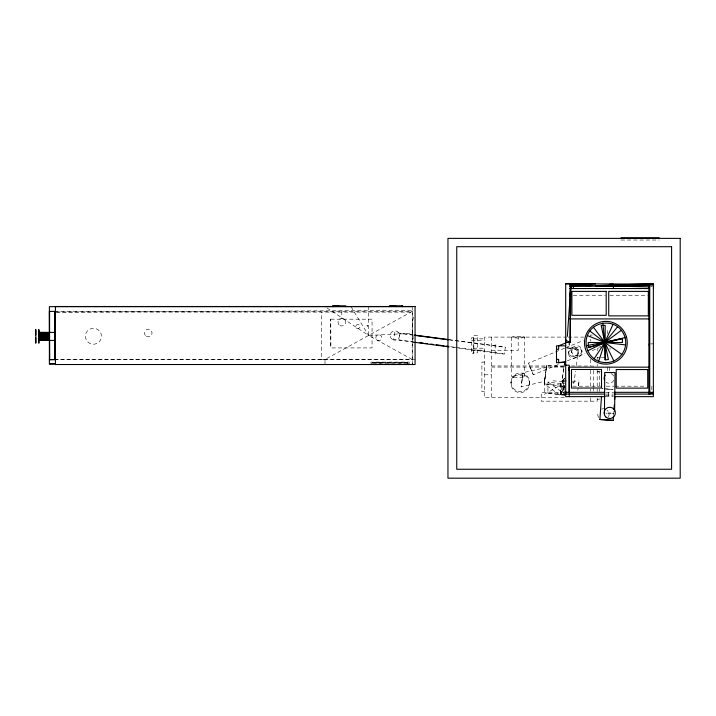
<?xml version="1.0" encoding="UTF-8"?>
<svg xmlns="http://www.w3.org/2000/svg" width="716" height="716" viewBox="0 0 716 716"><rect width="100%" height="100%" fill="white"/><g stroke="black" fill="none" stroke-linecap="round" stroke-linejoin="round"><path stroke-width="0.54" stroke-dasharray="3.58 2.69" d="M54.881 359.477L412.246 359.477L368.624 335.437L368.624 306.654M412.246 306.654L412.246 363.907L412.246 311.397L54.881 311.397M564.951 378.254L562.606 380.518L560.807 383.749L565.846 394.856L560.762 394.194L560.807 383.749L564.835 377.994M564.682 395.384L547.892 393.173L548.009 382.058L560.807 383.749L565.005 383.015M613.603 414.913L613.836 411.611M545.001 377.994L544.545 381.27L521.141 386.935L523.02 372.687L546.371 367.451L546.684 365.482L564.324 366.905M544.545 381.27L546.371 367.451L546.102 369.34M546.335 367.639L546.684 365.482L544.25 383.955L544.25 394.409L560.619 385.11A11.134 3.267 -60.6 0 0 564.181 385.378L565.712 383.865M578.412 386.005L579.092 381.002L578.438 386.219M544.294 383.516L544.625 380.894M564.414 381.798L561.971 381.395L564.405 362.949M564.772 362.976L561.971 381.395M572.845 382.881L573.972 382.988L575.548 371.013M576.264 365.563L578.403 349.354L567.528 347.869M577.839 390.292L578.125 388.108M522.08 380.017L521.141 386.935M522.08 379.605L523.02 372.687M545.458 374.566L544.25 383.955L560.619 395.563L560.807 383.749M545.914 370.736L546.648 365.661M564.181 385.378L560.762 394.194L564.629 386.371L560.762 394.194L562.615 380.42L564.799 378.182M560.771 394.086L564.817 385.727M564.673 348.182L528.489 363.119L533.322 374.826L559.133 364.211M533.322 374.826L528.533 363.039M412.246 311.397L325.001 359.477L325.001 363.925M565.703 347.752L583.254 340.539M567.394 360.81L584.945 353.597M592.168 350.625L599.399 347.654M650.683 286.328L652.464 285.782M601.619 409.087L603.722 408.576M415.065 359.477L54.881 359.665M326.863 307.871L368.624 335.437L412.246 333.361M564.575 381.368L562.346 381.422L564.19 381.628M572.397 381.172L579.092 381.002M56.546 312.104L413.955 310.404M621.014 240.021L659.221 240.021M650.808 285.952L653.511 285.952M573.248 295.44L605.441 295.44M609.88 295.44L647.622 295.44M55.991 312.104L412.246 312.104M330.747 319.184L372.06 319.184L372.06 347.922L330.747 347.922L330.747 319.184L330.882 347.922M592.338 335.061L590.387 335.061L590.387 341.362M567.045 337.102L484.499 337.102L484.499 397.702L564.835 397.702M568.155 337.102L583.719 337.102M473.222 338.856L484.499 338.856M471.575 340.556L484.499 340.556M650.88 343.868L652.911 343.868M473.222 348.209L484.499 348.209M471.575 350.178L484.499 350.178M491.445 350.366L518.187 350.366L518.187 337.164M597.198 357.454L600.268 357.454M601.297 357.454L606.416 357.454M484.499 362.09L481.886 362.09L481.886 391.652L484.499 391.652M372.463 362.645L379.981 362.645M407.646 362.645L400.119 362.645L400.119 363.227M379.981 362.681L379.176 362.681L379.176 362.135M400.119 362.681L400.924 362.368M407.646 363.191L372.463 363.191L372.463 362.09M491.445 365.974L564.835 365.974M571.502 365.974L593.743 366.091M491.445 367.075L564.817 367.075M597.198 371.613L600.268 371.613M597.198 371.89L599.328 371.89L599.328 388.072M484.499 374.781L491.445 374.781M572.827 386.192L600.643 386.192M606.21 386.192L614.006 386.192M615.116 386.192L646.271 386.192M564.691 392.305L541.233 392.305L541.233 401.175L597.198 401.175L597.198 397.863M605.79 392.323L613.531 392.323M605.611 394.069L613.531 394.069M605.459 395.268L613.272 395.268M605.459 396.637L613.406 396.637M597.198 399.251L599.328 399.251L599.328 398.74M605.808 413.213L606.873 413.221M612.028 413.275L613.916 413.293M602.174 388.699L602.765 388.725M325.001 359.665L321.502 359.477L321.502 312.104M552.94 380.849L564.817 381.538M605.074 388.869L608.358 389.083M612.305 389.45L609.03 389.236M560.619 385.11L544.25 383.955L561.729 386.559M605.655 388.994L613.165 389.423M578.403 349.354L567.707 347.994M602.353 388.734L603.096 388.797M547.892 393.173L564.79 394.758M413.454 334.972L394.632 332.493L393.702 339.554L413.633 342.176M448.878 339.635L505.335 347.063L504.404 354.125L450.158 346.983M413.025 335.133L399.841 333.396L398.982 339.903L413.266 341.783M449.272 339.912L505.299 347.287M450.615 346.696L455.009 347.278M456.11 347.421L504.449 353.785M566.651 380.948L562.615 380.42L564.691 389.701M572.666 382.756L573.972 382.988M548.009 382.058L565.846 394.856M350.992 306.654L368.624 335.437M599.856 346.204L600.429 347.224L600.357 346.66M651.837 386.192L651.837 391.41M610.05 347.806L610.05 349.399M609.432 366.968L609.432 371.425M608.314 392.323L608.314 396.637M607.374 330.479L607.374 333.862M607.437 366.968L607.437 371.425M599.328 388.958L599.328 391.446M597.198 348.28L597.198 350.876M597.198 357.096L597.198 359.674M597.198 364.319L597.198 366.162M597.198 370.324L597.198 391.446M593.743 370.476L593.743 386.497M593.743 387.508L593.743 391.912M590.387 359.28L590.387 365.912M590.387 370.288L590.387 391.258M590.387 397.845L590.387 401.175M581.911 350.813A5.155 5.119 0 0 1 574.178 355.243A5.155 5.119 0 0 1 574.178 346.374A5.155 5.119 0 0 1 581.911 350.813L581.911 352.281M578.152 351.896L578.152 353.713A4.761 4.735 0 0 1 571.001 357.812A4.761 4.735 0 0 1 571.001 349.614A4.761 4.735 0 0 1 578.152 353.713M571.601 350.813L571.601 352.281M568.62 351.896L568.62 353.713M567.895 346.804L567.895 349.005M529.518 382.765A9.263 9.263 0 0 1 515.18 389.978A9.263 9.263 0 0 1 516.102 373.958A9.263 9.263 0 0 1 529.518 382.765L529.518 383.901A9.263 9.263 0 0 1 515.18 391.106A9.263 9.263 0 0 1 516.102 375.095A9.263 9.263 0 0 1 529.518 383.901M524.721 337.164A6.534 0.85 0 0 1 514.92 337.898A6.534 0.85 0 0 1 514.92 336.422A6.534 0.85 0 0 1 524.721 337.164L524.721 376.491M511.654 337.164L511.654 376.491M511.018 381.7L511.018 382.836M495.15 344.575L495.15 354.196M491.445 337.102L491.445 397.702M409.158 363.782L409.158 362.09L370.951 362.135L370.951 363.737M407.646 362.09L407.646 364.328M399.573 362.368L399.573 363.227M390.327 362.368L390.327 363.227M389.772 362.368L389.772 363.227M380.527 362.368L380.527 363.227M379.981 362.135L379.981 363.227M341.8 311.397L341.8 318.405M413.58 316.928A15.654 2.058 -81.4 0 0 412.246 323.453A39.595 2.067 86.3 0 0 413.517 342.919M613.764 380.259A5.021 5.021 0 0 1 606.058 382.246M611.115 373.68A5.021 5.021 0 0 1 613.809 376.419M609.056 414.099A5.647 5.647 0 0 1 608.475 416.963M598.71 417.562A5.647 5.647 0 0 1 598.361 411.933M607.15 410.214A5.647 5.647 0 0 1 608.126 411.324M564.7 395.375A8.01 0.805 78.6 0 1 562.23 382.362A8.01 0.805 78.6 0 1 564.62 388.323M367.04 325.717C367.72 327.812 368.677 324.232 367.04 325.717M477.554 335.643L473.222 335.643L473.222 352.827L477.554 352.827L477.554 335.643M473.84 337.809L471.575 337.809L471.575 353.659L473.84 353.659L473.84 337.809M407.646 362.368L372.463 362.368L407.646 362.403M392.547 339.572A4.672 4.672 0 0 0 399.564 335.527A4.672 4.672 0 0 0 392.547 331.472A4.672 4.672 0 0 0 392.547 339.572M377.323 340.234A2.954 2.954 0 0 0 381.762 337.675A2.954 2.954 0 0 0 377.323 335.115A2.954 2.954 0 0 0 377.323 340.234M356.89 328.322A2.058 2.058 0 0 0 359.987 326.532A2.058 2.058 0 0 0 356.89 324.751A2.058 2.058 0 0 0 356.89 328.322M339.912 325.467A3.777 3.777 0 0 0 345.577 322.191A3.777 3.777 0 0 0 339.912 318.915A3.777 3.777 0 0 0 339.912 325.467M87.755 341.908A8.046 7.974 0 0 0 101.216 338.328A8.046 7.974 0 0 0 91.362 328.563A8.046 7.974 0 0 0 87.755 341.908M146.368 336.296A3.777 3.777 0 0 0 152.043 333.021A3.777 3.777 0 0 0 146.368 329.745A3.777 3.777 0 0 0 146.368 336.296M573.104 355.906A5.155 5.119 0 0 0 581.732 353.606A5.155 5.119 0 0 0 575.422 347.341A5.155 5.119 0 0 0 573.104 355.906M570.017 355.243A4.761 4.735 0 0 0 577.991 353.122A4.761 4.735 0 0 0 572.156 347.332A4.761 4.735 0 0 0 570.017 355.243M513.569 377.09A6.534 0.85 0 0 0 524.497 376.714A6.534 0.85 0 0 0 516.496 375.667A6.534 0.85 0 0 0 513.569 377.09"/><path stroke-width="1.07" d="M35.8 337.773L35.8 343.018L35.8 329.7L35.8 334.936M38.861 337.773L38.861 343.018L38.861 339.867L49.377 339.867M38.861 332.305L55.427 332.439M38.861 331.875L38.861 329.7L38.861 338.382L49.377 338.382L49.377 340.413M55.427 359.477L55.427 356.031M55.427 338.382L55.427 340.413L38.861 340.413M614.632 411.1L615.017 372.606L604.707 372.499L604.474 413.204M590.906 284.95L570.92 285.236L570.142 342.481L565.694 342.481L565.998 339.178M567.358 336.377L570.92 285.236L592.087 285.299M613.531 416.014L613.227 420.408L599.918 419.495L601.503 396.404M613.988 409.409L614.292 405.014M614.668 399.51L614.892 396.216M569.918 296.245L570.92 285.236L590.968 285.657M565.98 391.903L565.694 394.069L604.707 394.069M568.862 370.235L569.292 366.986M587.362 335.562C583.442 345.443 588.74 357.481 598.674 361.276A19.869 19.869 0 0 0 613.88 360.945C620.235 358.018 624.746 351.86 625.623 344.924A19.869 19.869 0 0 0 621.372 330.327C612.529 318.593 592.266 321.717 587.362 335.562L604.805 342.49L621.9 354.51M653.35 392.69L648.902 394.069L648.902 286.883L649.466 285.049M650.298 392.323L649.752 394.069L649.752 284.136L653.511 284.207L653.511 288.53M598.674 361.276L604.805 342.49L613.075 324.241M570.92 285.236L570.142 286.516L570.142 342.481L567.054 340.825M594.128 358.779L604.805 342.49L617.622 326.738M621.372 330.327L604.805 342.49L587.693 350.759M565.694 343L558.632 345.828L558.632 349.274L556.502 349.274M586.243 345.783L622.41 338.543L622.41 342.49L588.301 342.49L588.301 347.511L604.805 342.49L626.527 337.227M588.301 347.511L622.41 338.543M565.354 361.983L556.502 362.77L556.502 345.828L565.694 345.828M565.694 361.983L558.632 362.77L558.632 359.316L556.502 359.316M605.172 359.853L608.421 359.575L601.18 325.404L605.172 325.404L605.172 359.853L604.805 342.49L602.854 323.122M599.918 419.495L606.237 419.88M613.227 420.408L606.908 420.032M605.101 396.637L565.694 396.637L565.694 283.769L653.35 284.136M650.012 284.019L653.35 284.019L653.35 396.637L614.391 396.637M573.346 285.952L569.748 285.952L569.748 284.207L573.346 284.207L573.346 288.53M613.424 285.952L609.826 285.952L609.826 284.207L613.424 284.207L613.424 288.53M569.748 288.53L648.803 288.53M412.246 306.654L49.377 306.654L49.377 363.925L54.962 363.925M55.427 312.104L54.881 311.397L49.377 311.397L49.467 332.645M569.748 318.915L648.794 318.915M38.861 332.842L49.377 332.842M38.861 333.486L49.377 333.486M38.861 334.327L49.377 334.327M38.861 335.303L49.377 335.303M38.861 336.359L49.377 336.359M38.861 337.406L49.377 337.406M38.861 339.223L49.377 339.223M38.861 340.279L49.377 340.279M565.694 340.735L566.24 340.735L565.425 340.369M649.86 343.868L649.314 343.868L649.314 345.604M54.881 359.477L49.377 359.665L54.881 359.665L54.881 339.348M54.962 363.737L49.377 363.925M649.188 367.165L569.104 367.165L569.104 392.323M565.694 392.323L604.707 392.323M614.158 392.323L653.35 392.323M614.641 394.069L653.35 394.069M608.797 285.362L650.012 285.496L570.142 286.516L649.484 283.769L651.417 284.637M565.694 283.769L595.56 283.894M608.117 413.239L610.784 413.266M595.426 285.747L648.902 286.883M625.623 344.924L604.805 342.49L589.85 331.007M414.555 335.115L448.878 339.635M415.217 335.428L448.18 339.76M419.862 342.651L423.156 343.08M425.349 343.376L427.55 343.662M430.844 344.101L433.037 344.387M436.339 344.817L444.027 345.828M446.22 346.123L448.422 346.41M414.734 342.32L449.048 346.839M565.694 364.632L566.24 365.241L569.292 365.241L569.292 396.637M593.439 327.266L604.805 342.49L613.88 360.945M49.502 339.348L49.583 359.665L49.583 311.397M54.676 359.477L54.676 311.397M659.221 238.374L659.221 237.819L621.014 237.819L621.014 238.374M569.292 342.481L569.292 345.049M407.646 364.328L409.158 364.292L370.951 364.292L372.463 364.328M402.661 306.654L402.661 305.822L389.459 305.822L389.459 306.654M402.043 305.822L402.043 306.654M396.055 306.233L389.737 306.233M345.828 306.654L345.828 305.822L332.627 305.822L332.627 306.654M339.232 306.233L332.904 306.233M333.253 305.822L333.253 306.654M54.881 311.397L54.881 332.645M604.492 380.169A5.021 5.021 0 0 1 605.199 375.202M680.2 238.374L447.956 238.374L447.956 478.181L680.2 478.181L680.2 238.374M671.59 246.707L456.745 246.707L456.745 469.257L671.59 469.257L671.59 246.707M606.192 291.394L571.878 291.394L571.878 315.326L606.192 315.326L606.192 291.394M648.329 291.394L608.725 291.394L608.725 315.872L648.329 315.872L648.329 291.394M415.065 306.511L55.427 306.511L55.427 364.525L415.065 364.525L415.065 306.511M601.521 369.474L571.484 369.474L571.484 388.036L601.521 388.036L601.521 369.474M647.712 369.554L616.225 369.554L616.225 388.126L647.712 388.126L647.712 369.554M595.184 361.276A21.382 21.382 0 0 0 627.261 342.758A21.382 21.382 0 0 0 595.184 324.241A21.382 21.382 0 0 0 595.184 361.276M605.978 417.133A5.647 5.647 0 0 0 615.259 414.027A5.647 5.647 0 0 0 607.92 407.547A5.647 5.647 0 0 0 605.978 417.133"/></g></svg>
